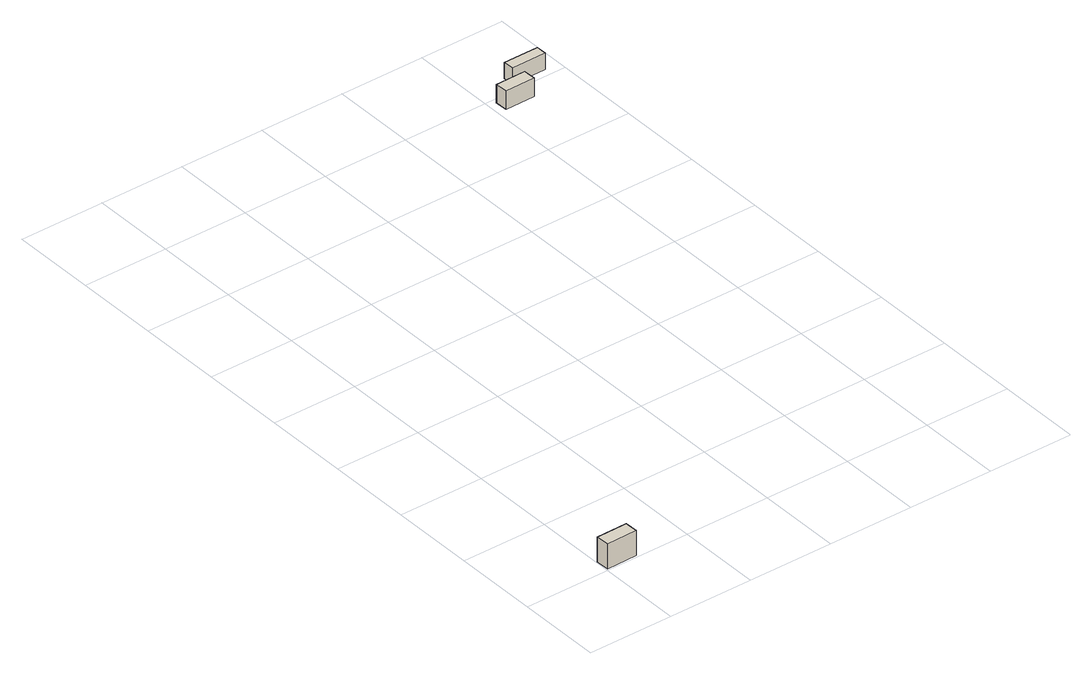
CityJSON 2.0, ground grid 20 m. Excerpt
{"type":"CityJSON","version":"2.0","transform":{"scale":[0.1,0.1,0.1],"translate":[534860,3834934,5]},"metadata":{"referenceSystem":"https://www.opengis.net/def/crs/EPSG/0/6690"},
"CityObjects":{
"building1":{"type":"Building","attributes":{"class":"3001","measuredHeight":6,"BuildingDetailAttribute.specifiedBuildingCoverageRate":0.6,"BuildingDetailAttribute.surveyYear":2017,"BuildingIDAttribute.prefecture":"27","BuildingIDAttribute.city":"27104"},"geometry":[{"type":"Solid","lod":"1","boundaries":[[[[0,1,2,3]],[[2,4,5,3]],[[1,6,4,2]],[[0,7,6,1]],[[3,5,7,0]],[[4,6,7,5]]]]}]},
"building2":{"type":"Building","attributes":{"class":"3001","measuredHeight":4.3,"BuildingDetailAttribute.specifiedBuildingCoverageRate":0.6,"BuildingDetailAttribute.surveyYear":2017,"BuildingIDAttribute.prefecture":"27","BuildingIDAttribute.city":"27104"},"geometry":[{"type":"Solid","lod":"1","boundaries":[[[[8,9,10,11]],[[10,12,13,11]],[[9,14,12,10]],[[8,15,14,9]],[[11,13,15,8]],[[12,14,15,13]]]]}]},
"building3":{"type":"Building","attributes":{"class":"3001","measuredHeight":3.9,"BuildingDetailAttribute.specifiedBuildingCoverageRate":0.6,"BuildingDetailAttribute.surveyYear":2017,"BuildingIDAttribute.prefecture":"27","BuildingIDAttribute.city":"27104"},"geometry":[{"type":"Solid","lod":"1","boundaries":[[[[16,17,18,19]],[[18,20,21,19]],[[17,22,20,18]],[[16,23,22,17]],[[19,21,23,16]],[[20,22,23,21]]]]}]}
},
"vertices":[
[3,35,8],[76,36,8],[77,5,8],[4,3,8],[77,5,68],[4,3,68],[76,36,68],[3,35,68],
[806,1371,24],[877,1372,24],[878,1342,24],[807,1341,24],[878,1342,68],[807,1341,68],[877,1372,68],[806,1371,68],
[870,1400,24],[869,1426,24],[952,1426,24],[952,1401,24],[952,1426,63],[952,1401,63],[869,1426,63],[870,1400,63]
]}
